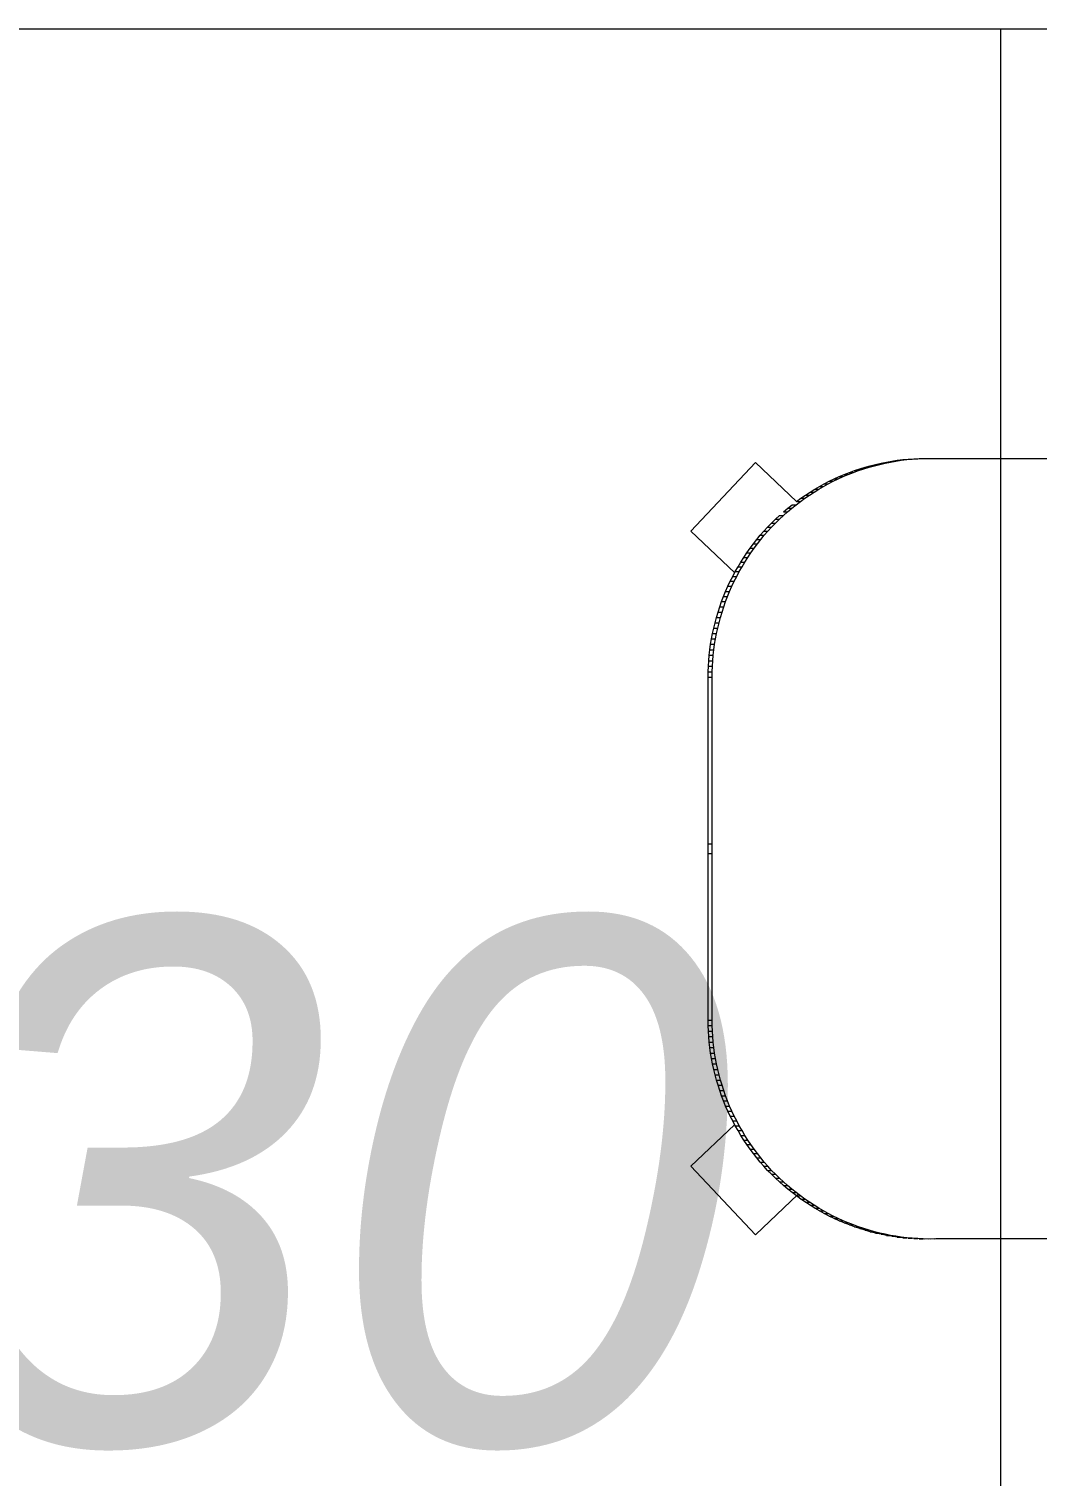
# Model space of a CAD drawing. Header units: metres. Extents: x 14591 to 15202, y 5442 to 5571.
# Drawn here: x 15083.86 to 15084.342, y 5465.95 to 5466.641 of the extents above; entities that cross this region are included whole.
import ezdxf
from ezdxf.enums import TextEntityAlignment as Align

# ---------------------------------------------------------------- set-up
doc = ezdxf.new("R2010")
doc.units = ezdxf.units.M
doc.header["$MEASUREMENT"] = 0
for name, color, linetype, lineweight in [('1', 7, 'Continuous', 0), ('Level 4', 7, 'Continuous', 0), ('Стены', 7, 'Continuous', 13), ('ТХ Мебель', 7, 'Continuous', 30)]:
    doc.layers.add(name, color=color, linetype=linetype, lineweight=lineweight)
doc.styles.add('Style-Arial IF', font='ariali.ttf')

# ---------------------------------------------------------------- blocks, each defined once
blk = doc.blocks.new('*U50')
at = {"layer": 'Стены', "color": 7, "linetype": 'Continuous', "lineweight": 0}
blk.add_line((-0.95002, -0.33505), (1.02998, -0.33505), dxfattribs=at)
blk = doc.blocks.new('STUL24')
at = {"layer": 'Level 4', "color": 7, "linetype": 'Continuous', "lineweight": 0}
for p, q in [((-18.62, 20.291), (-18.62, 10.869)), ((18.62, 10.869), (18.62, 20.291)), ((-18.62, 11.06), (-18.628, 10.797)), ((18.628, 10.797), (18.62, 11.06)), ((-18.627, 10.797), (-18.63, 10.343)), ((-18.63, 10.534), (-18.624, 10.272)), ((-18.62, 10.869), (-18.628, 10.606)), ((18.628, 10.606), (18.62, 10.869)), ((18.624, 10.272), (18.63, 10.534)), ((18.63, 10.343), (18.627, 10.797)), ((-18.63, 10.343), (-18.624, 10.08)), ((-18.624, 10.272), (-18.612, 10.009)), ((-18.624, 10.08), (-18.624, 10.272)), ((-18.624, 10.08), (-18.612, 9.818)), ((-18.612, 10.009), (-18.593, 9.747)), ((-18.612, 9.818), (-18.593, 9.556)), ((-18.611, 9.818), (-18.611, 10.009)), ((-18.593, 9.747), (-18.568, 9.485)), ((-18.593, 9.556), (-18.593, 9.747)), ((18.568, 9.485), (18.593, 9.747)), ((18.593, 9.747), (18.612, 10.009)), ((18.593, 9.556), (18.612, 9.818)), ((18.593, 9.556), (18.593, 9.747)), ((18.612, 10.009), (18.624, 10.272)), ((18.612, 9.818), (18.624, 10.08)), ((18.612, 9.818), (18.612, 10.009)), ((18.624, 10.08), (18.63, 10.343)), ((18.624, 10.08), (18.624, 10.272)), ((-18.593, 9.556), (-18.568, 9.294)), ((-18.569, 9.294), (-18.569, 9.485)), ((-18.568, 9.485), (-18.536, 9.224)), ((-18.568, 9.294), (-18.536, 9.033)), ((-18.536, 9.224), (-18.498, 8.965)), ((-18.536, 9.033), (-18.536, 9.224)), ((-18.536, 9.033), (-18.498, 8.773)), ((18.498, 8.965), (18.536, 9.224)), ((18.498, 8.773), (18.536, 9.033)), ((18.536, 9.224), (18.568, 9.485)), ((18.536, 9.033), (18.568, 9.294)), ((18.536, 9.033), (18.536, 9.224)), ((18.568, 9.294), (18.593, 9.556)), ((18.568, 9.294), (18.568, 9.485)), ((-18.498, 8.965), (-18.453, 8.706)), ((-18.498, 8.773), (-18.498, 8.965)), ((-18.498, 8.773), (-18.453, 8.514)), ((-18.453, 8.706), (-18.401, 8.448)), ((-18.453, 8.514), (-18.453, 8.706)), ((-18.453, 8.514), (-18.401, 8.257)), ((-18.401, 8.448), (-18.343, 8.192)), ((-18.401, 8.257), (-18.401, 8.448)), ((18.343, 8.192), (18.401, 8.448)), ((18.401, 8.448), (18.453, 8.705)), ((18.401, 8.257), (18.453, 8.514)), ((18.401, 8.257), (18.401, 8.448)), ((18.453, 8.705), (18.498, 8.965)), ((18.453, 8.514), (18.498, 8.773)), ((18.453, 8.514), (18.453, 8.705)), ((18.498, 8.773), (18.498, 8.965)), ((-18.401, 8.257), (-18.343, 8)), ((-18.343, 8.192), (-18.279, 7.937)), ((-18.343, 8), (-18.343, 8.192)), ((-18.343, 8), (-18.279, 7.745)), ((-18.279, 7.937), (-18.208, 7.684)), ((-18.279, 7.745), (-18.279, 7.937)), ((-18.279, 7.745), (-18.208, 7.492)), ((-18.208, 7.684), (-18.13, 7.432)), ((-18.208, 7.492), (-18.208, 7.684)), ((18.13, 7.432), (18.208, 7.684)), ((18.208, 7.684), (18.279, 7.937)), ((18.208, 7.492), (18.279, 7.745)), ((18.208, 7.492), (18.208, 7.684)), ((18.279, 7.937), (18.343, 8.192)), ((18.279, 7.745), (18.343, 8)), ((18.279, 7.745), (18.279, 7.937)), ((18.343, 8), (18.401, 8.257)), ((18.343, 8), (18.343, 8.192)), ((-18.208, 7.492), (-18.13, 7.241)), ((-18.13, 7.432), (-18.047, 7.183)), ((-18.13, 7.241), (-18.13, 7.432)), ((-18.13, 7.241), (-18.047, 6.992)), ((-18.047, 7.183), (-17.957, 6.936)), ((-18.047, 6.992), (-18.047, 7.183)), ((-18.047, 6.992), (-17.957, 6.745)), ((-17.957, 6.936), (-17.861, 6.691)), ((-17.957, 6.745), (-17.957, 6.936)), ((17.861, 6.691), (17.957, 6.936)), ((17.957, 6.936), (18.047, 7.183)), ((17.957, 6.745), (18.047, 6.992)), ((17.957, 6.745), (17.957, 6.936)), ((18.047, 7.183), (18.13, 7.432)), ((18.047, 6.992), (18.13, 7.241)), ((18.047, 6.992), (18.047, 7.183)), ((18.13, 7.241), (18.208, 7.492)), ((18.13, 7.241), (18.13, 7.432)), ((-17.957, 6.745), (-17.861, 6.5)), ((-17.861, 6.691), (-17.759, 6.449)), ((-17.861, 6.5), (-17.861, 6.691)), ((-17.861, 6.5), (-17.759, 6.258)), ((-17.759, 6.449), (-17.65, 6.21)), ((-17.759, 6.258), (-17.759, 6.449)), ((-17.759, 6.258), (-17.65, 6.019)), ((17.65, 6.21), (17.759, 6.449)), ((17.65, 6.019), (17.759, 6.258)), ((17.759, 6.449), (17.861, 6.691)), ((17.759, 6.258), (17.861, 6.5)), ((17.759, 6.258), (17.759, 6.449)), ((17.861, 6.5), (17.957, 6.745)), ((17.861, 6.5), (17.861, 6.691)), ((-17.65, 6.21), (-17.536, 5.973)), ((-17.65, 6.019), (-17.65, 6.21)), ((-17.65, 6.019), (-17.536, 5.782)), ((-17.536, 5.973), (-17.416, 5.739)), ((-17.536, 5.782), (-17.536, 5.973)), ((-17.536, 5.782), (-17.416, 5.548)), ((-17.416, 5.739), (-17.29, 5.508)), ((-17.416, 5.548), (-17.416, 5.739)), ((-17.416, 5.548), (-17.29, 5.317)), ((17.29, 5.508), (17.416, 5.739)), ((17.29, 5.317), (17.416, 5.548)), ((17.416, 5.739), (17.536, 5.973)), ((17.416, 5.548), (17.536, 5.782)), ((17.416, 5.548), (17.416, 5.739)), ((17.536, 5.973), (17.65, 6.21)), ((17.536, 5.782), (17.65, 6.019)), ((17.536, 5.782), (17.536, 5.973)), ((17.65, 6.019), (17.65, 6.21)), ((-17.29, 5.508), (-17.158, 5.281)), ((-17.29, 5.317), (-17.29, 5.508)), ((-17.29, 5.317), (-17.158, 5.09)), ((-17.158, 5.281), (-17.02, 5.057)), ((-17.158, 5.09), (-17.158, 5.281)), ((-17.158, 5.09), (-17.02, 4.866)), ((-17.02, 5.057), (-16.877, 4.836)), ((-17.02, 4.866), (-17.02, 5.057)), ((-17.02, 4.866), (-16.877, 4.645)), ((-16.877, 4.836), (-16.728, 4.62)), ((-16.877, 4.645), (-16.877, 4.836)), ((16.728, 4.62), (16.877, 4.836)), ((16.877, 4.836), (17.02, 5.057)), ((16.877, 4.645), (17.02, 4.866)), ((16.877, 4.645), (16.877, 4.836)), ((17.02, 5.057), (17.158, 5.281)), ((17.02, 4.866), (17.158, 5.09)), ((17.02, 4.866), (17.02, 5.057)), ((17.158, 5.281), (17.29, 5.508)), ((17.158, 5.09), (17.29, 5.317)), ((17.158, 5.09), (17.158, 5.281)), ((17.29, 5.317), (17.29, 5.508)), ((-18.425, 2.265), (-16.509, 4.287)), ((-16.877, 4.645), (-16.728, 4.428)), ((-16.728, 4.62), (-16.574, 4.407)), ((-16.728, 4.428), (-16.728, 4.62)), ((-16.728, 4.428), (-16.574, 4.215)), ((-16.574, 4.407), (-16.414, 4.197)), ((-16.574, 4.215), (-16.574, 4.407)), ((-16.574, 4.215), (-16.414, 4.006)), ((-16.414, 4.197), (-16.249, 3.992)), ((-16.414, 4.006), (-16.414, 4.197)), ((16.249, 3.992), (16.414, 4.197)), ((16.414, 4.197), (16.574, 4.407)), ((16.414, 4.006), (16.414, 4.197)), ((16.574, 4.407), (16.728, 4.62)), ((16.574, 4.215), (16.728, 4.428)), ((16.574, 4.215), (16.574, 4.407)), ((18.425, 2.265), (16.575, 4.217)), ((16.728, 4.428), (16.877, 4.645)), ((16.728, 4.428), (16.728, 4.62)), ((-16.414, 4.006), (-16.249, 3.801)), ((-16.249, 3.992), (-16.079, 3.792)), ((-16.249, 3.801), (-16.249, 3.992)), ((-16.249, 3.801), (-16.079, 3.6)), ((-16.079, 3.792), (-15.904, 3.595)), ((-16.079, 3.6), (-16.079, 3.792)), ((-16.079, 3.6), (-15.904, 3.404)), ((-15.904, 3.595), (-15.725, 3.403)), ((-15.904, 3.404), (-15.904, 3.595)), ((15.725, 3.403), (15.904, 3.595)), ((15.904, 3.595), (16.079, 3.792)), ((15.904, 3.404), (15.904, 3.595)), ((16.079, 3.792), (16.249, 3.992)), ((16.079, 3.6), (16.249, 3.801)), ((16.079, 3.6), (16.079, 3.792)), ((16.249, 3.801), (16.414, 4.006)), ((16.249, 3.801), (16.249, 3.992)), ((-15.904, 3.404), (-15.725, 3.212)), ((-15.725, 3.403), (-15.54, 3.216)), ((-15.725, 3.212), (-15.725, 3.403)), ((-15.725, 3.212), (-15.54, 3.024)), ((-15.54, 3.216), (-15.351, 3.033)), ((-15.54, 3.024), (-15.54, 3.216)), ((-15.54, 3.024), (-15.351, 2.842)), ((-15.351, 3.033), (-15.157, 2.855)), ((-15.351, 2.842), (-15.351, 3.033)), ((-15.351, 2.842), (-15.157, 2.664)), ((-15.157, 2.855), (-14.958, 2.682)), ((-15.157, 2.664), (-15.157, 2.855)), ((14.958, 2.682), (15.157, 2.855)), ((15.157, 2.855), (15.351, 3.033)), ((15.157, 2.664), (15.157, 2.855)), ((15.157, 2.664), (15.351, 2.842)), ((15.351, 3.033), (15.54, 3.216)), ((15.351, 2.842), (15.351, 3.033)), ((15.351, 2.842), (15.54, 3.024)), ((15.54, 3.216), (15.725, 3.403)), ((15.54, 3.024), (15.54, 3.216)), ((15.54, 3.024), (15.725, 3.212)), ((15.725, 3.212), (15.904, 3.404)), ((15.725, 3.212), (15.725, 3.403)), ((-18.425, 2.265), (-15.158, -0.83)), ((-15.157, 2.664), (-14.958, 2.491)), ((-14.958, 2.682), (-14.756, 2.514)), ((-14.958, 2.491), (-14.958, 2.682)), ((-14.958, 2.491), (-14.756, 2.323)), ((-14.756, 2.514), (-14.549, 2.351)), ((-14.756, 2.323), (-14.756, 2.514)), ((-14.756, 2.323), (-14.549, 2.16)), ((-14.549, 2.351), (-14.338, 2.194)), ((-14.549, 2.16), (-14.338, 2.003)), ((-14.548, 2.16), (-14.548, 2.351)), ((-14.338, 2.194), (-14.123, 2.042)), ((-14.338, 2.003), (-14.338, 2.194)), ((14.123, 2.042), (14.338, 2.194)), ((14.338, 2.194), (14.549, 2.351)), ((14.338, 2.003), (14.338, 2.194)), ((14.338, 2.003), (14.549, 2.16)), ((14.549, 2.351), (14.756, 2.514)), ((14.549, 2.16), (14.549, 2.351)), ((14.549, 2.16), (14.756, 2.323)), ((14.756, 2.514), (14.958, 2.682)), ((14.756, 2.323), (14.756, 2.514)), ((14.756, 2.323), (14.958, 2.491)), ((14.958, 2.491), (14.958, 2.682)), ((14.958, 2.491), (15.157, 2.664)), ((15.158, -0.83), (18.425, 2.265)), ((-14.338, 2.003), (-14.123, 1.85)), ((-14.123, 2.042), (-13.905, 1.895)), ((-14.123, 1.85), (-14.123, 2.042)), ((-14.123, 1.85), (-13.905, 1.704)), ((-13.905, 1.895), (-13.683, 1.754)), ((-13.905, 1.704), (-13.905, 1.895)), ((-13.905, 1.704), (-13.683, 1.563)), ((-13.683, 1.754), (-13.457, 1.618)), ((-13.683, 1.563), (-13.683, 1.754)), ((-13.683, 1.563), (-13.457, 1.427)), ((-13.457, 1.618), (-13.228, 1.488)), ((-13.457, 1.427), (-13.457, 1.618)), ((-13.457, 1.427), (-13.228, 1.297)), ((-13.228, 1.488), (-12.996, 1.364)), ((-13.228, 1.297), (-13.228, 1.488)), ((12.996, 1.364), (13.228, 1.488)), ((13.228, 1.488), (13.457, 1.618)), ((13.228, 1.297), (13.228, 1.488)), ((13.228, 1.297), (13.457, 1.427)), ((13.457, 1.618), (13.683, 1.754)), ((13.457, 1.427), (13.457, 1.618)), ((13.457, 1.427), (13.683, 1.562)), ((13.683, 1.754), (13.905, 1.895)), ((13.683, 1.562), (13.683, 1.754)), ((13.683, 1.562), (13.905, 1.704)), ((13.905, 1.895), (14.123, 2.042)), ((13.905, 1.704), (13.905, 1.895)), ((13.905, 1.704), (14.123, 1.85)), ((14.123, 1.85), (14.123, 2.042)), ((14.123, 1.85), (14.338, 2.003)), ((-15.158, -0.83), (-13.183, 1.255)), ((-13.228, 1.297), (-12.996, 1.173)), ((-12.996, 1.364), (-12.761, 1.246)), ((-12.996, 1.173), (-12.996, 1.364)), ((-12.996, 1.173), (-12.761, 1.055)), ((-12.761, 1.246), (-12.522, 1.134)), ((-12.761, 1.055), (-12.761, 1.246)), ((-12.761, 1.055), (-12.522, 0.943)), ((-12.522, 1.134), (-12.281, 1.028)), ((-12.522, 0.943), (-12.522, 1.134)), ((-12.522, 0.943), (-12.281, 0.837)), ((-12.281, 1.028), (-12.038, 0.928)), ((-12.281, 0.837), (-12.281, 1.028)), ((-12.281, 0.837), (-12.038, 0.736)), ((-12.038, 0.928), (-11.792, 0.834)), ((-12.038, 0.736), (-12.038, 0.928)), ((-12.038, 0.736), (-11.792, 0.643)), ((-11.792, 0.834), (-11.544, 0.746)), ((-11.792, 0.643), (-11.792, 0.834)), ((-11.544, 0.746), (-11.293, 0.664)), ((-11.544, 0.555), (-11.544, 0.746)), ((11.293, 0.664), (11.544, 0.746)), ((11.544, 0.746), (11.792, 0.834)), ((11.544, 0.555), (11.544, 0.746)), ((11.792, 0.834), (12.038, 0.928)), ((11.792, 0.643), (11.792, 0.834)), ((11.792, 0.643), (12.038, 0.736)), ((12.038, 0.928), (12.281, 1.028)), ((12.038, 0.736), (12.038, 0.928)), ((12.038, 0.736), (12.281, 0.837)), ((12.281, 1.028), (12.522, 1.134)), ((12.281, 0.837), (12.281, 1.028)), ((12.281, 0.837), (12.522, 0.943)), ((12.522, 1.134), (12.761, 1.246)), ((12.522, 0.943), (12.522, 1.134)), ((12.522, 0.943), (12.761, 1.055)), ((12.761, 1.246), (12.996, 1.364)), ((12.761, 1.055), (12.761, 1.246)), ((12.761, 1.055), (12.996, 1.173)), ((12.996, 1.173), (12.996, 1.364)), ((12.996, 1.173), (13.228, 1.297)), ((15.158, -0.83), (13.159, 1.28)), ((-11.792, 0.643), (-11.544, 0.555)), ((-11.544, 0.555), (-11.293, 0.473)), ((-11.293, 0.664), (-11.041, 0.589)), ((-11.293, 0.473), (-11.293, 0.664)), ((-11.293, 0.473), (-11.041, 0.398)), ((-11.041, 0.589), (-10.786, 0.521)), ((-11.041, 0.398), (-11.041, 0.589)), ((-11.041, 0.398), (-10.786, 0.329)), ((-10.786, 0.521), (-10.531, 0.458)), ((-10.786, 0.329), (-10.786, 0.521)), ((-10.786, 0.329), (-10.531, 0.267)), ((-10.531, 0.458), (-10.273, 0.402)), ((-10.531, 0.267), (-10.531, 0.458)), ((-10.531, 0.267), (-10.273, 0.211)), ((-10.273, 0.402), (-10.014, 0.353)), ((-10.273, 0.211), (-10.273, 0.402)), ((-10.273, 0.211), (-10.014, 0.162)), ((-10.014, 0.353), (-9.755, 0.31)), ((-10.014, 0.162), (-10.014, 0.353)), ((-10.014, 0.162), (-9.755, 0.119)), ((-9.755, 0.31), (-9.494, 0.274)), ((-9.755, 0.119), (-9.755, 0.31)), ((-9.755, 0.119), (-9.494, 0.083)), ((-9.494, 0.274), (-9.232, 0.244)), ((-9.494, 0.083), (-9.494, 0.274)), ((-9.494, 0.083), (-9.232, 0.053)), ((-9.232, 0.244), (-8.97, 0.221)), ((-9.232, 0.053), (-9.232, 0.244)), ((-9.232, 0.053), (-8.97, 0.03)), ((-8.97, 0.221), (-8.707, 0.204)), ((-8.97, 0.03), (-8.97, 0.221)), ((-8.97, 0.03), (-8.707, 0.013)), ((-8.707, 0.204), (-8.443, 0.194)), ((-8.707, 0.013), (-8.707, 0.204)), ((-8.707, 0.013), (-8.443, 0.003)), ((-8.443, 0.194), (-8.18, 0.191)), ((-8.443, 0.003), (-8.443, 0.194)), ((-8.443, 0.003), (-8.18, 0)), ((-8.18, 0.191), (8.18, 0.191)), ((-8.18, 0), (-8.18, 0.191)), ((-8.18, 0), (8.18, 0)), ((-0.228, 0), (-0.228, 0.191)), ((0.228, 0), (0.228, 0.191)), ((8.18, 0.191), (8.443, 0.194)), ((8.18, 0), (8.18, 0.191)), ((8.18, 0), (8.443, 0.003)), ((8.443, 0.194), (8.707, 0.204)), ((8.443, 0.003), (8.443, 0.194)), ((8.443, 0.003), (8.707, 0.013)), ((8.707, 0.204), (8.97, 0.221)), ((8.707, 0.013), (8.707, 0.204)), ((8.707, 0.013), (8.97, 0.03)), ((8.97, 0.221), (9.232, 0.244)), ((8.97, 0.03), (8.97, 0.221)), ((8.97, 0.03), (9.232, 0.053)), ((9.232, 0.244), (9.494, 0.274)), ((9.232, 0.053), (9.232, 0.244)), ((9.232, 0.053), (9.494, 0.083)), ((9.494, 0.274), (9.755, 0.31)), ((9.494, 0.083), (9.494, 0.274)), ((9.494, 0.083), (9.755, 0.119)), ((9.755, 0.31), (10.014, 0.353)), ((9.755, 0.119), (9.755, 0.31)), ((9.755, 0.119), (10.014, 0.162)), ((10.014, 0.353), (10.273, 0.402)), ((10.014, 0.162), (10.014, 0.353)), ((10.014, 0.162), (10.273, 0.211)), ((10.273, 0.402), (10.531, 0.458)), ((10.273, 0.211), (10.273, 0.402)), ((10.273, 0.211), (10.531, 0.267)), ((10.531, 0.458), (10.786, 0.521)), ((10.531, 0.267), (10.531, 0.458)), ((10.531, 0.267), (10.786, 0.329)), ((10.786, 0.521), (11.041, 0.589)), ((10.786, 0.329), (10.786, 0.521)), ((10.786, 0.329), (11.041, 0.398)), ((11.041, 0.589), (11.293, 0.664)), ((11.041, 0.398), (11.041, 0.589)), ((11.041, 0.398), (11.293, 0.473)), ((11.293, 0.473), (11.293, 0.664)), ((11.293, 0.473), (11.544, 0.555)), ((11.544, 0.555), (11.792, 0.643))]:
    blk.add_line(p, q, dxfattribs=at)

msp = doc.modelspace()

# ---------------------------------------------------------------- linework, layer by layer
at = {"layer": 'ТХ Мебель', "color": 7, "lineweight": 0}
msp.add_line((15084.32443504, 5465.65045265), (15084.32443504, 5466.64079434), dxfattribs=at)

# ---------------------------------------------------------------- block references
at = {"layer": 'Level 4', "color": 7, "linetype": 'Continuous', "lineweight": 0, "extrusion": (0, 0, -1), "xscale": 0.01, "yscale": 0.01, "zscale": 0.01, "rotation": 90}
msp.add_blockref('STUL24', (-15084.18460484, 5466.24955235), dxfattribs=at)
at = {"layer": 'Стены', "color": 7, "linetype": 'Continuous', "lineweight": 30}
msp.add_blockref('*U50', (15084.20700811, 5466.97584381), dxfattribs=at)

# ---------------------------------------------------------------- texts
at = {"layer": '1', "color": 7, "linetype": 'Continuous', "lineweight": 0, "style": 'Style-Arial IF'}
msp.add_text('30', height=0.25, dxfattribs=at).set_placement((15084.00271248, 5466.09085443), align=Align.MIDDLE_CENTER)

doc.saveas('drawing.dxf')
